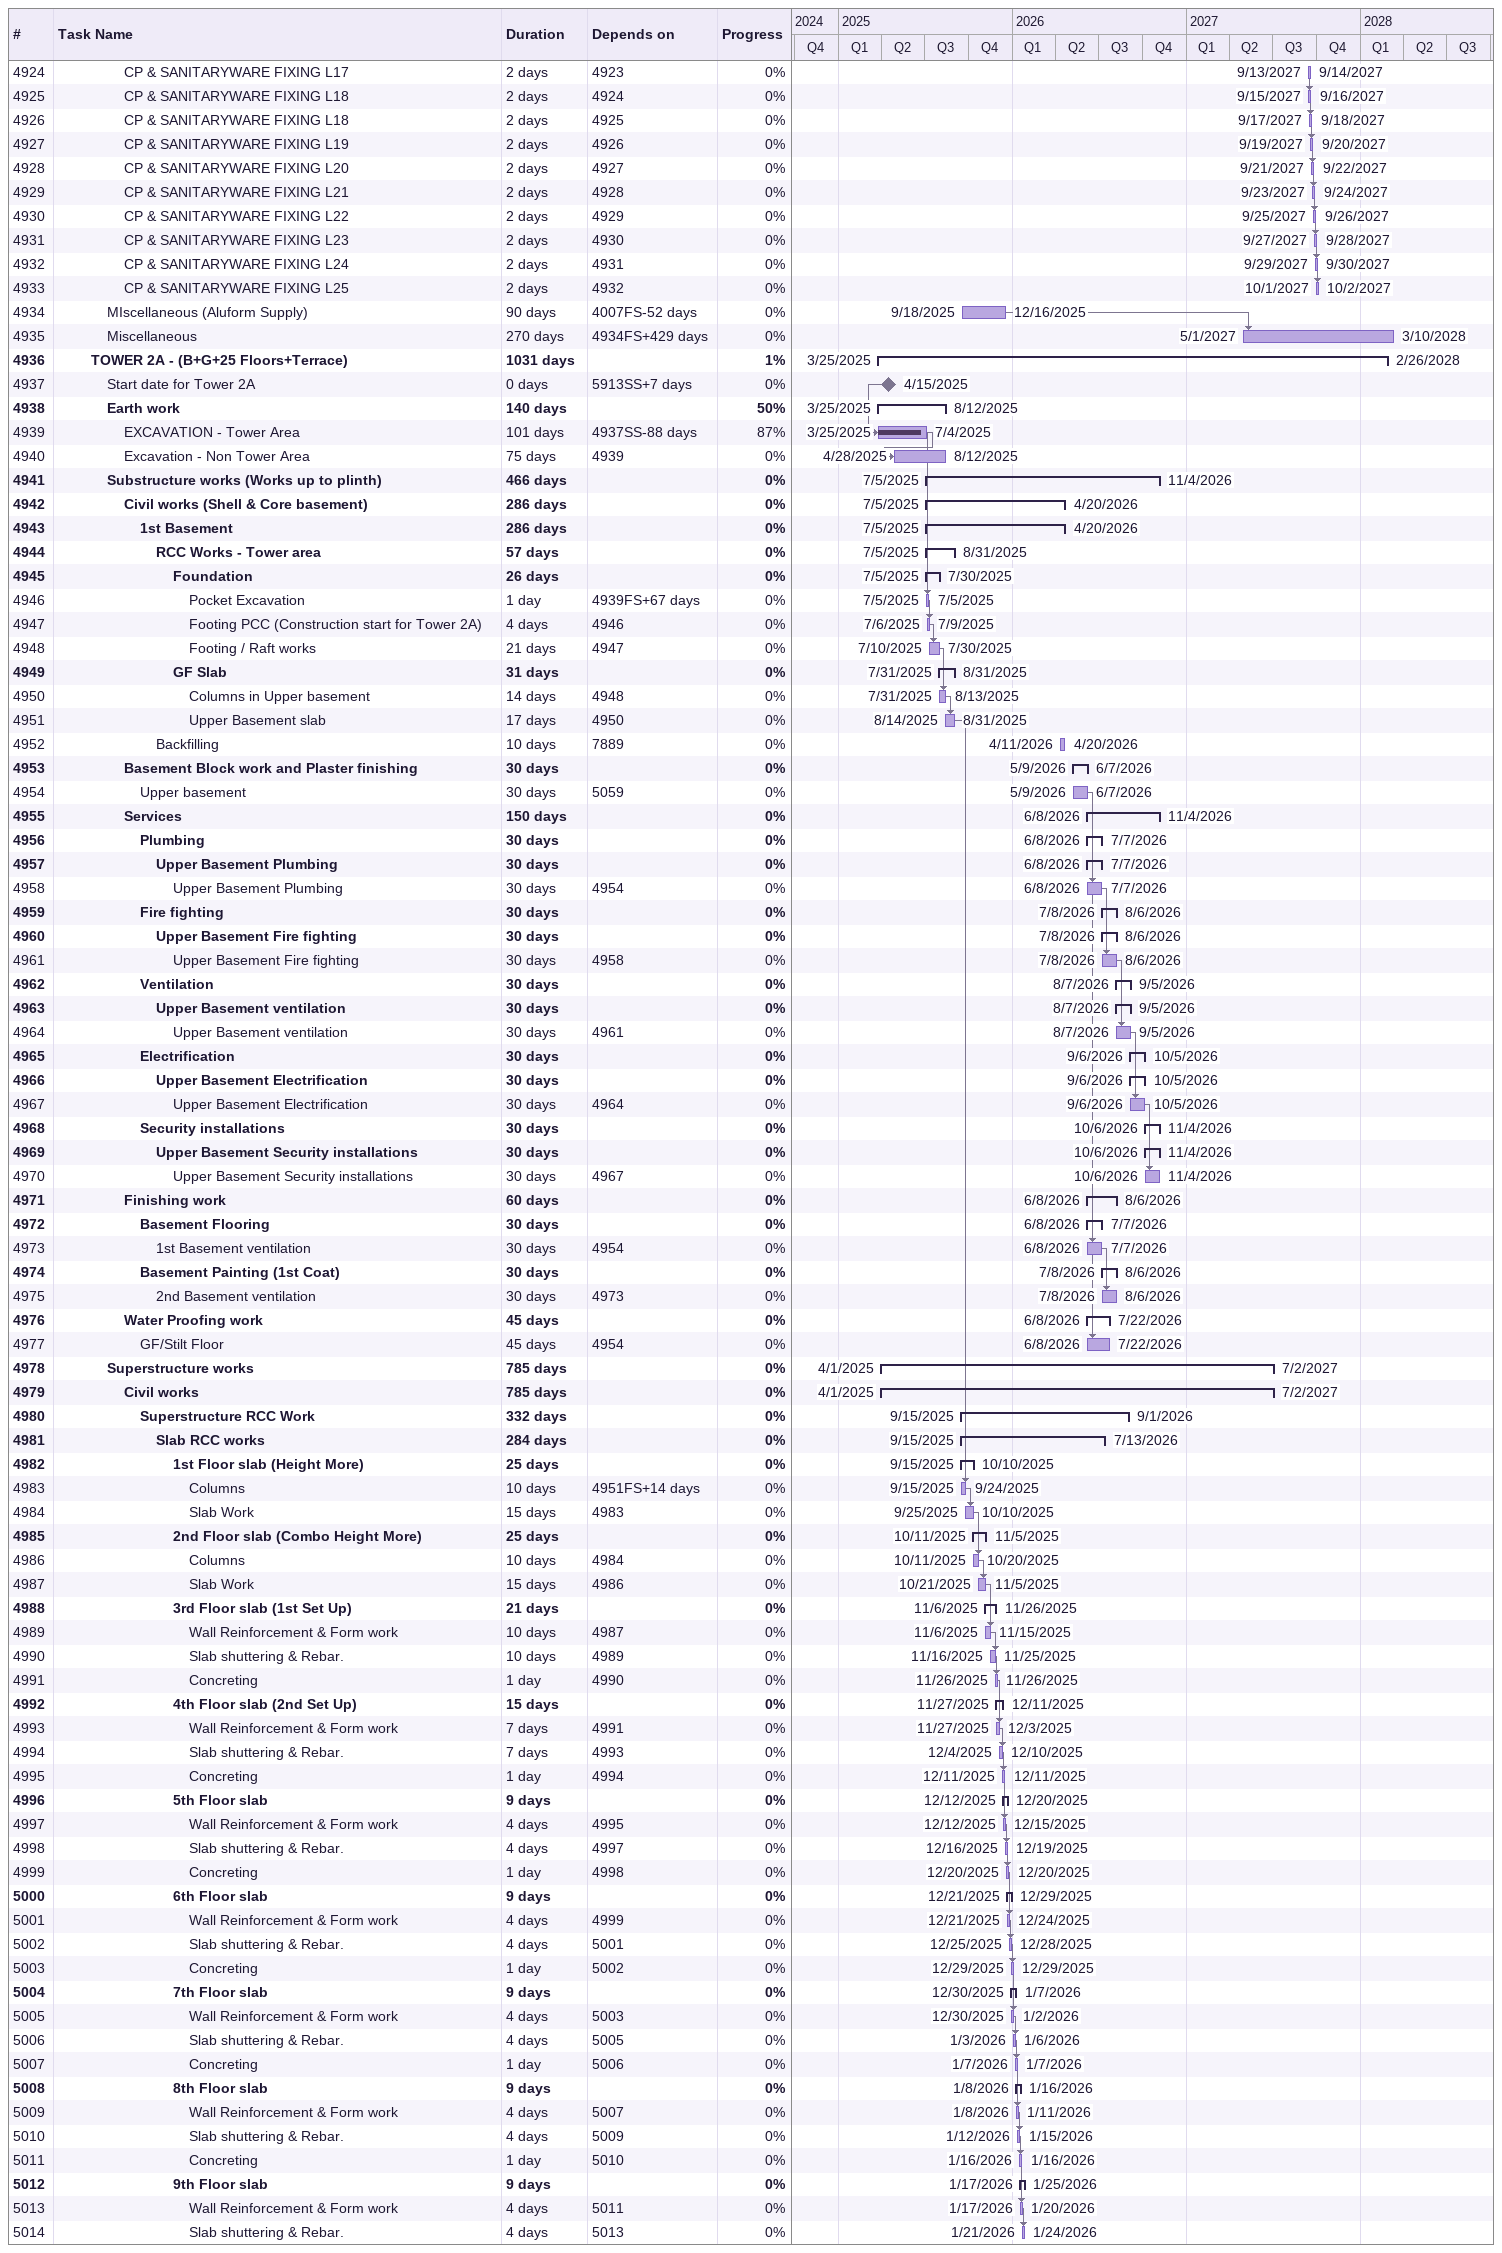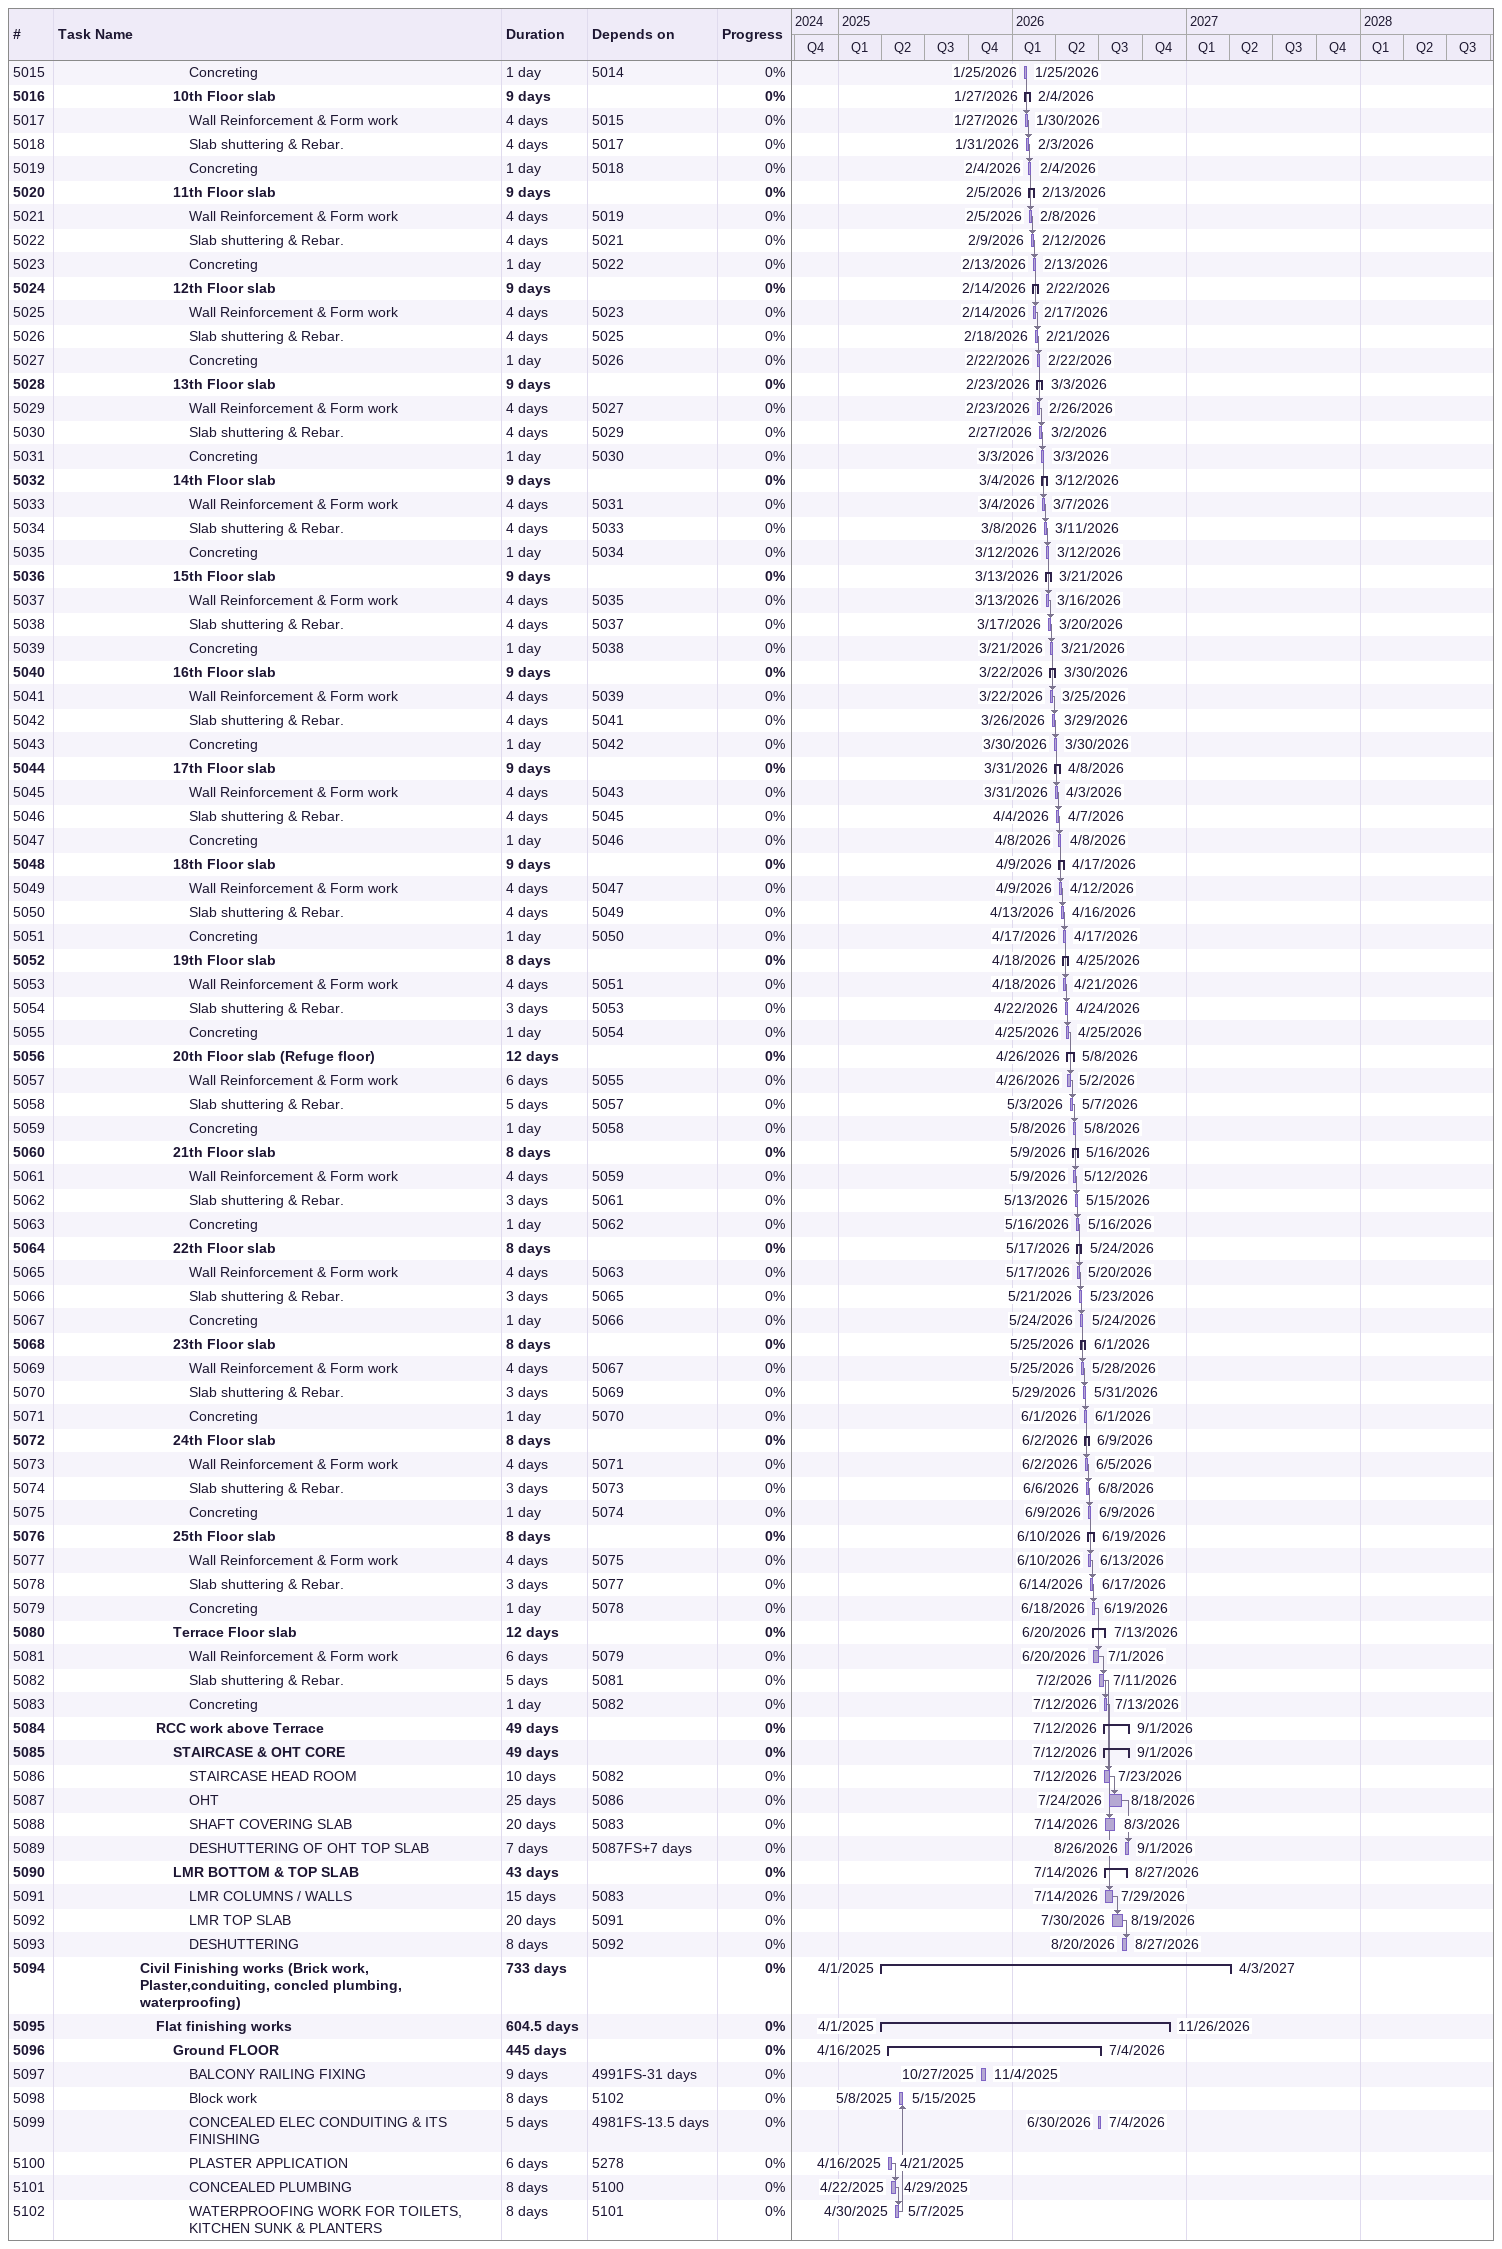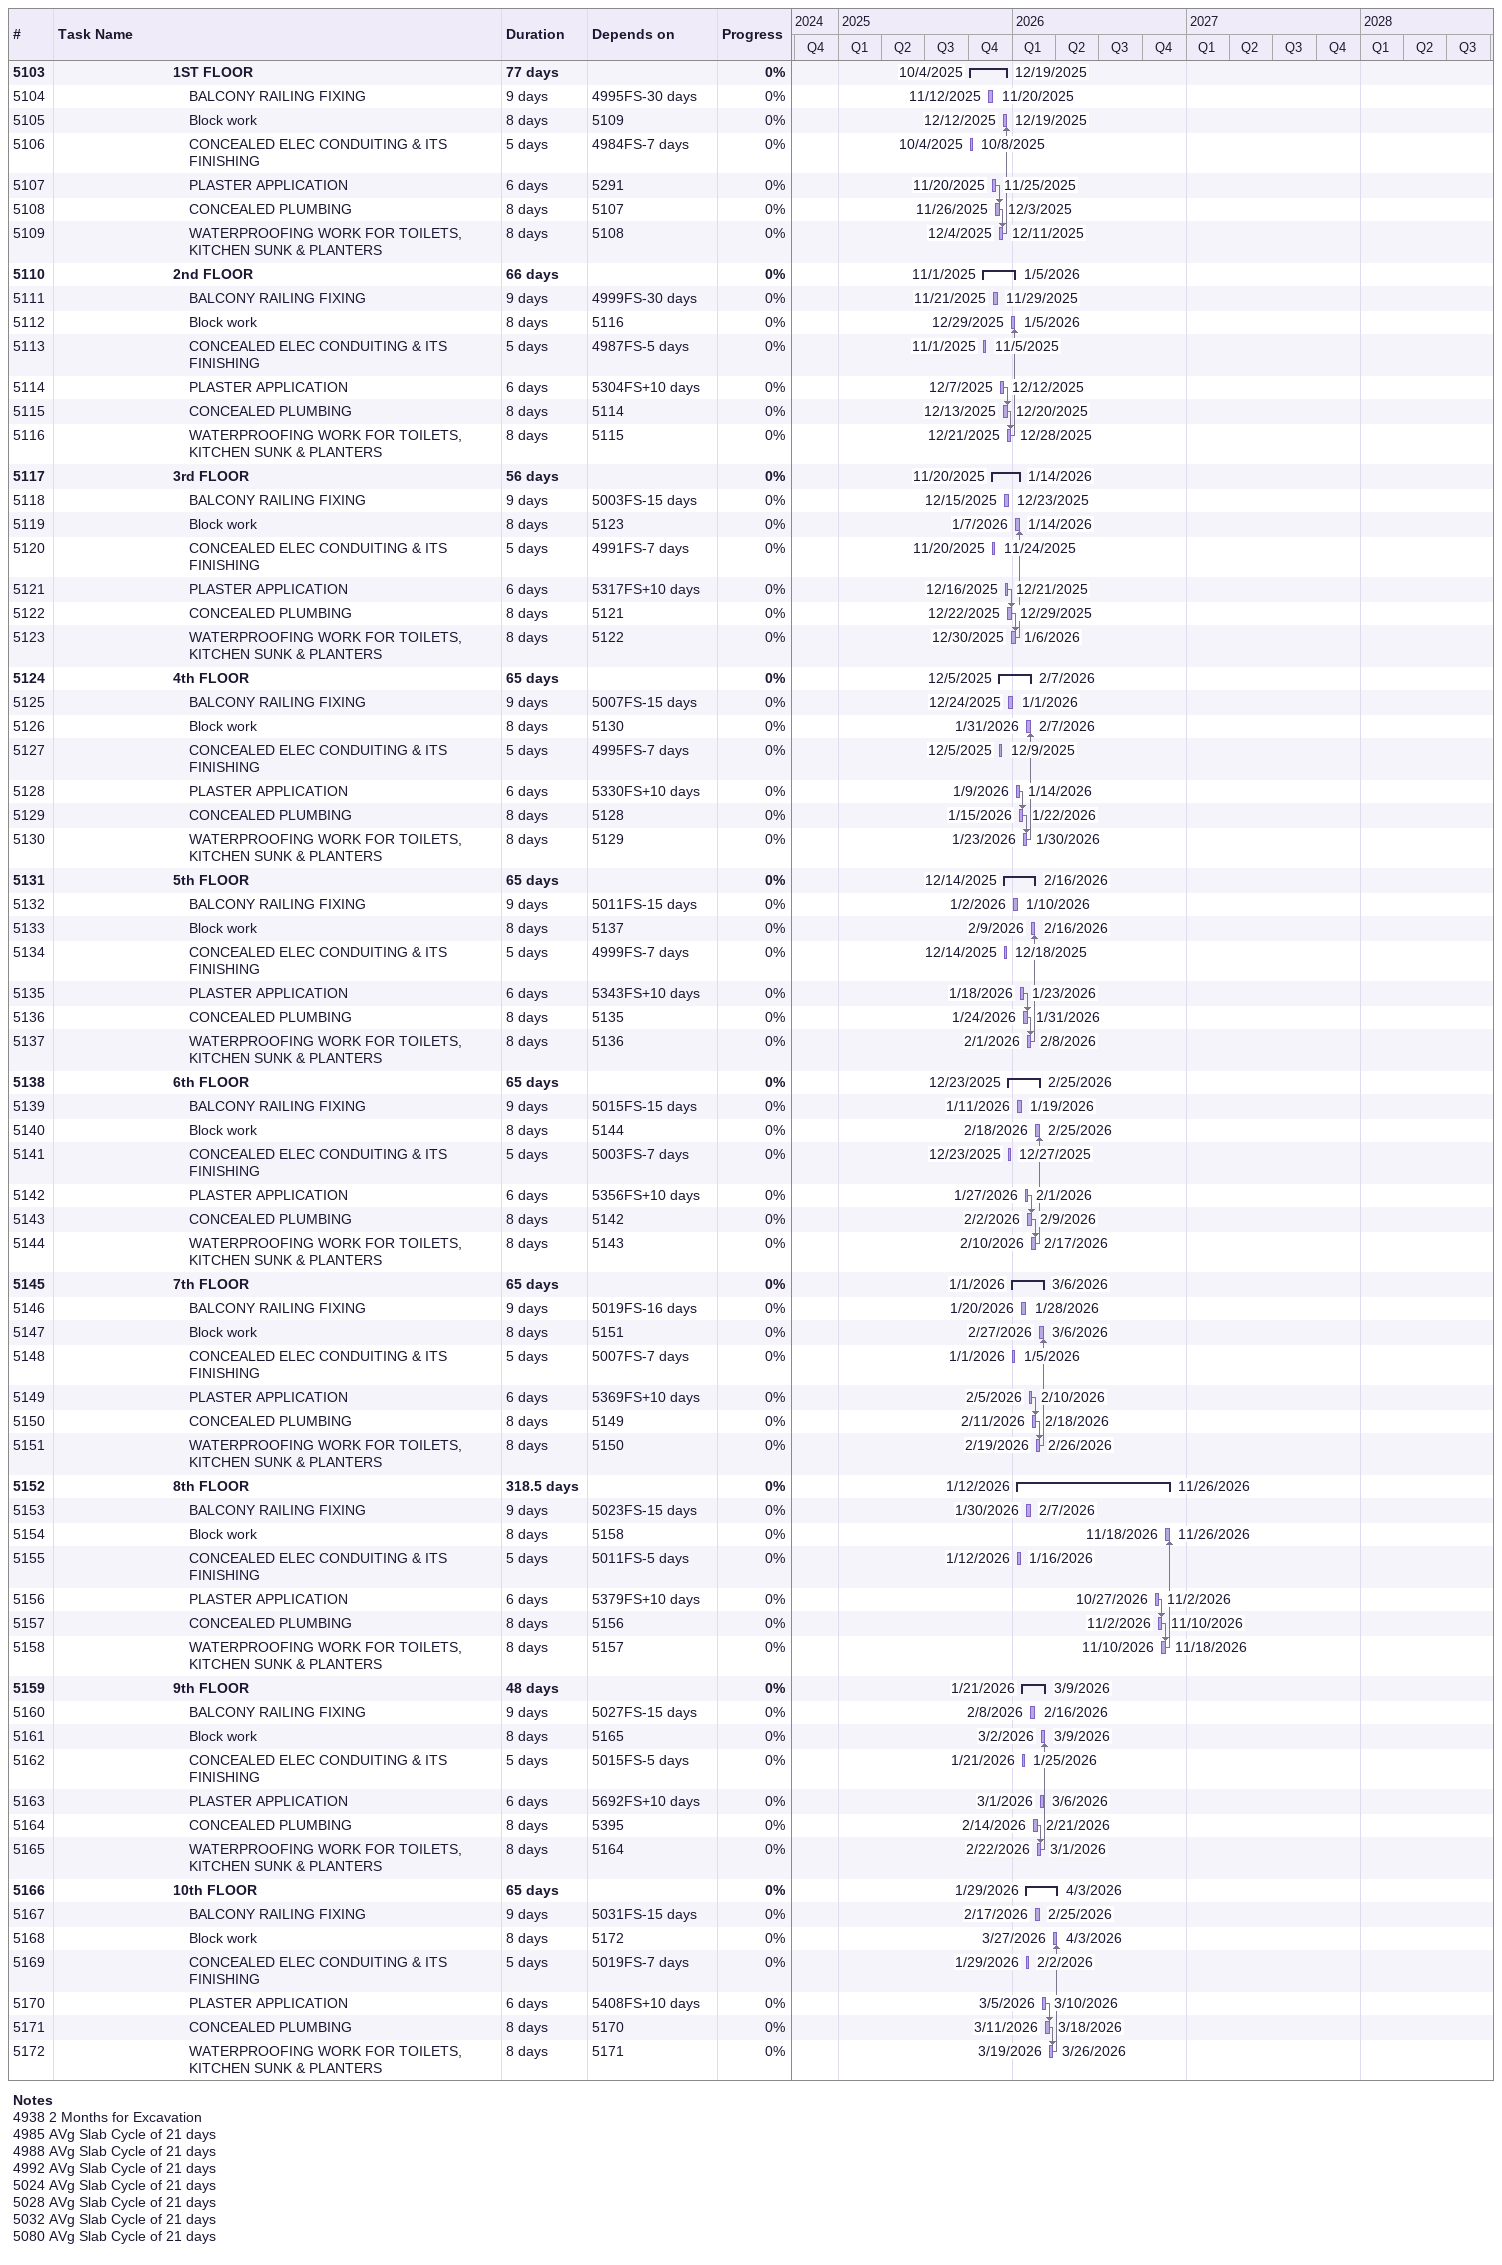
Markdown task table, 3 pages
| ID | Level | Task | Duration | Start | Finish | Predecessors | % complete |
|---|---|---|---|---|---|---|---|
| 4924 | 5 | CP & SANITARYWARE FIXING L17 | 2d | 2027-09-13 | 2027-09-14 | 4923 | 0 |
| 4925 | 5 | CP & SANITARYWARE FIXING L18 | 2d | 2027-09-15 | 2027-09-16 | 4924 | 0 |
| 4926 | 5 | CP & SANITARYWARE FIXING L18 | 2d | 2027-09-17 | 2027-09-18 | 4925 | 0 |
| 4927 | 5 | CP & SANITARYWARE FIXING L19 | 2d | 2027-09-19 | 2027-09-20 | 4926 | 0 |
| 4928 | 5 | CP & SANITARYWARE FIXING L20 | 2d | 2027-09-21 | 2027-09-22 | 4927 | 0 |
| 4929 | 5 | CP & SANITARYWARE FIXING L21 | 2d | 2027-09-23 | 2027-09-24 | 4928 | 0 |
| 4930 | 5 | CP & SANITARYWARE FIXING L22 | 2d | 2027-09-25 | 2027-09-26 | 4929 | 0 |
| 4931 | 5 | CP & SANITARYWARE FIXING L23 | 2d | 2027-09-27 | 2027-09-28 | 4930 | 0 |
| 4932 | 5 | CP & SANITARYWARE FIXING L24 | 2d | 2027-09-29 | 2027-09-30 | 4931 | 0 |
| 4933 | 5 | CP & SANITARYWARE FIXING L25 | 2d | 2027-10-01 | 2027-10-02 | 4932 | 0 |
| 4934 | 4 | MIscellaneous (Aluform Supply) | 90d | 2025-09-18 | 2025-12-16 | 4007FS-52d | 0 |
| 4935 | 4 | Miscellaneous | 270d | 2027-05-01 | 2028-03-10 | 4934FS+429d | 0 |
| 4936 | 3 | **TOWER 2A - (B+G+25 Floors+Terrace)** | 1031d | 2025-03-25 | 2028-02-26 |  | 1 |
| 4937 | 4 | Start date for Tower 2A | 0d | 2025-04-15 | 2025-04-15 | 5913SS+7d | 0 |
| 4938 | 4 | **Earth work** | 140d | 2025-03-25 | 2025-08-12 |  | 50 |
| 4939 | 5 | EXCAVATION - Tower Area | 101d | 2025-03-25 | 2025-07-04 | 4937SS-88d | 87 |
| 4940 | 5 | Excavation - Non Tower Area | 75d | 2025-04-28 | 2025-08-12 | 4939 | 0 |
| 4941 | 4 | **Substructure works (Works up to plinth)** | 466d | 2025-07-05 | 2026-11-04 |  | 0 |
| 4942 | 5 | **Civil works (Shell & Core basement)** | 286d | 2025-07-05 | 2026-04-20 |  | 0 |
| 4943 | 6 | **1st Basement** | 286d | 2025-07-05 | 2026-04-20 |  | 0 |
| 4944 | 7 | **RCC Works - Tower area** | 57d | 2025-07-05 | 2025-08-31 |  | 0 |
| 4945 | 8 | **Foundation** | 26d | 2025-07-05 | 2025-07-30 |  | 0 |
| 4946 | 9 | Pocket Excavation | 1d | 2025-07-05 | 2025-07-05 | 4939FS+67d | 0 |
| 4947 | 9 | Footing PCC (Construction start for Tower 2A) | 4d | 2025-07-06 | 2025-07-09 | 4946 | 0 |
| 4948 | 9 | Footing / Raft works | 21d | 2025-07-10 | 2025-07-30 | 4947 | 0 |
| 4949 | 8 | **GF Slab** | 31d | 2025-07-31 | 2025-08-31 |  | 0 |
| 4950 | 9 | Columns in Upper basement | 14d | 2025-07-31 | 2025-08-13 | 4948 | 0 |
| 4951 | 9 | Upper Basement slab | 17d | 2025-08-14 | 2025-08-31 | 4950 | 0 |
| 4952 | 7 | Backfilling | 10d | 2026-04-11 | 2026-04-20 | 7889 | 0 |
| 4953 | 5 | **Basement Block work and Plaster finishing** | 30d | 2026-05-09 | 2026-06-07 |  | 0 |
| 4954 | 6 | Upper basement | 30d | 2026-05-09 | 2026-06-07 | 5059 | 0 |
| 4955 | 5 | **Services** | 150d | 2026-06-08 | 2026-11-04 |  | 0 |
| 4956 | 6 | **Plumbing** | 30d | 2026-06-08 | 2026-07-07 |  | 0 |
| 4957 | 7 | **Upper Basement Plumbing** | 30d | 2026-06-08 | 2026-07-07 |  | 0 |
| 4958 | 8 | Upper Basement Plumbing | 30d | 2026-06-08 | 2026-07-07 | 4954 | 0 |
| 4959 | 6 | **Fire fighting** | 30d | 2026-07-08 | 2026-08-06 |  | 0 |
| 4960 | 7 | **Upper Basement Fire fighting** | 30d | 2026-07-08 | 2026-08-06 |  | 0 |
| 4961 | 8 | Upper Basement Fire fighting | 30d | 2026-07-08 | 2026-08-06 | 4958 | 0 |
| 4962 | 6 | **Ventilation** | 30d | 2026-08-07 | 2026-09-05 |  | 0 |
| 4963 | 7 | **Upper Basement ventilation** | 30d | 2026-08-07 | 2026-09-05 |  | 0 |
| 4964 | 8 | Upper Basement ventilation | 30d | 2026-08-07 | 2026-09-05 | 4961 | 0 |
| 4965 | 6 | **Electrification** | 30d | 2026-09-06 | 2026-10-05 |  | 0 |
| 4966 | 7 | **Upper Basement Electrification** | 30d | 2026-09-06 | 2026-10-05 |  | 0 |
| 4967 | 8 | Upper Basement Electrification | 30d | 2026-09-06 | 2026-10-05 | 4964 | 0 |
| 4968 | 6 | **Security installations** | 30d | 2026-10-06 | 2026-11-04 |  | 0 |
| 4969 | 7 | **Upper Basement Security installations** | 30d | 2026-10-06 | 2026-11-04 |  | 0 |
| 4970 | 8 | Upper Basement Security installations | 30d | 2026-10-06 | 2026-11-04 | 4967 | 0 |
| 4971 | 5 | **Finishing work** | 60d | 2026-06-08 | 2026-08-06 |  | 0 |
| 4972 | 6 | **Basement Flooring** | 30d | 2026-06-08 | 2026-07-07 |  | 0 |
| 4973 | 7 | 1st Basement ventilation | 30d | 2026-06-08 | 2026-07-07 | 4954 | 0 |
| 4974 | 6 | **Basement Painting (1st Coat)** | 30d | 2026-07-08 | 2026-08-06 |  | 0 |
| 4975 | 7 | 2nd Basement ventilation | 30d | 2026-07-08 | 2026-08-06 | 4973 | 0 |
| 4976 | 5 | **Water Proofing work** | 45d | 2026-06-08 | 2026-07-22 |  | 0 |
| 4977 | 6 | GF/Stilt Floor | 45d | 2026-06-08 | 2026-07-22 | 4954 | 0 |
| 4978 | 4 | **Superstructure works** | 785d | 2025-04-01 | 2027-07-02 |  | 0 |
| 4979 | 5 | **Civil works** | 785d | 2025-04-01 | 2027-07-02 |  | 0 |
| 4980 | 6 | **Superstructure RCC Work** | 332d | 2025-09-15 | 2026-09-01 |  | 0 |
| 4981 | 7 | **Slab RCC works** | 284d | 2025-09-15 | 2026-07-13 |  | 0 |
| 4982 | 8 | **1st Floor slab (Height More)** | 25d | 2025-09-15 | 2025-10-10 |  | 0 |
| 4983 | 9 | Columns | 10d | 2025-09-15 | 2025-09-24 | 4951FS+14d | 0 |
| 4984 | 9 | Slab Work | 15d | 2025-09-25 | 2025-10-10 | 4983 | 0 |
| 4985 | 8 | **2nd Floor slab (Combo Height More)** | 25d | 2025-10-11 | 2025-11-05 |  | 0 |
| 4986 | 9 | Columns | 10d | 2025-10-11 | 2025-10-20 | 4984 | 0 |
| 4987 | 9 | Slab Work | 15d | 2025-10-21 | 2025-11-05 | 4986 | 0 |
| 4988 | 8 | **3rd Floor slab (1st Set Up)** | 21d | 2025-11-06 | 2025-11-26 |  | 0 |
| 4989 | 9 | Wall Reinforcement & Form work | 10d | 2025-11-06 | 2025-11-15 | 4987 | 0 |
| 4990 | 9 | Slab shuttering & Rebar. | 10d | 2025-11-16 | 2025-11-25 | 4989 | 0 |
| 4991 | 9 | Concreting | 1d | 2025-11-26 | 2025-11-26 | 4990 | 0 |
| 4992 | 8 | **4th Floor slab (2nd Set Up)** | 15d | 2025-11-27 | 2025-12-11 |  | 0 |
| 4993 | 9 | Wall Reinforcement & Form work | 7d | 2025-11-27 | 2025-12-03 | 4991 | 0 |
| 4994 | 9 | Slab shuttering & Rebar. | 7d | 2025-12-04 | 2025-12-10 | 4993 | 0 |
| 4995 | 9 | Concreting | 1d | 2025-12-11 | 2025-12-11 | 4994 | 0 |
| 4996 | 8 | **5th Floor slab** | 9d | 2025-12-12 | 2025-12-20 |  | 0 |
| 4997 | 9 | Wall Reinforcement & Form work | 4d | 2025-12-12 | 2025-12-15 | 4995 | 0 |
| 4998 | 9 | Slab shuttering & Rebar. | 4d | 2025-12-16 | 2025-12-19 | 4997 | 0 |
| 4999 | 9 | Concreting | 1d | 2025-12-20 | 2025-12-20 | 4998 | 0 |
| 5000 | 8 | **6th Floor slab** | 9d | 2025-12-21 | 2025-12-29 |  | 0 |
| 5001 | 9 | Wall Reinforcement & Form work | 4d | 2025-12-21 | 2025-12-24 | 4999 | 0 |
| 5002 | 9 | Slab shuttering & Rebar. | 4d | 2025-12-25 | 2025-12-28 | 5001 | 0 |
| 5003 | 9 | Concreting | 1d | 2025-12-29 | 2025-12-29 | 5002 | 0 |
| 5004 | 8 | **7th Floor slab** | 9d | 2025-12-30 | 2026-01-07 |  | 0 |
| 5005 | 9 | Wall Reinforcement & Form work | 4d | 2025-12-30 | 2026-01-02 | 5003 | 0 |
| 5006 | 9 | Slab shuttering & Rebar. | 4d | 2026-01-03 | 2026-01-06 | 5005 | 0 |
| 5007 | 9 | Concreting | 1d | 2026-01-07 | 2026-01-07 | 5006 | 0 |
| 5008 | 8 | **8th Floor slab** | 9d | 2026-01-08 | 2026-01-16 |  | 0 |
| 5009 | 9 | Wall Reinforcement & Form work | 4d | 2026-01-08 | 2026-01-11 | 5007 | 0 |
| 5010 | 9 | Slab shuttering & Rebar. | 4d | 2026-01-12 | 2026-01-15 | 5009 | 0 |
| 5011 | 9 | Concreting | 1d | 2026-01-16 | 2026-01-16 | 5010 | 0 |
| 5012 | 8 | **9th Floor slab** | 9d | 2026-01-17 | 2026-01-25 |  | 0 |
| 5013 | 9 | Wall Reinforcement & Form work | 4d | 2026-01-17 | 2026-01-20 | 5011 | 0 |
| 5014 | 9 | Slab shuttering & Rebar. | 4d | 2026-01-21 | 2026-01-24 | 5013 | 0 |
| 5015 | 9 | Concreting | 1d | 2026-01-25 | 2026-01-25 | 5014 | 0 |
| 5016 | 8 | **10th Floor slab** | 9d | 2026-01-27 | 2026-02-04 |  | 0 |
| 5017 | 9 | Wall Reinforcement & Form work | 4d | 2026-01-27 | 2026-01-30 | 5015 | 0 |
| 5018 | 9 | Slab shuttering & Rebar. | 4d | 2026-01-31 | 2026-02-03 | 5017 | 0 |
| 5019 | 9 | Concreting | 1d | 2026-02-04 | 2026-02-04 | 5018 | 0 |
| 5020 | 8 | **11th Floor slab** | 9d | 2026-02-05 | 2026-02-13 |  | 0 |
| 5021 | 9 | Wall Reinforcement & Form work | 4d | 2026-02-05 | 2026-02-08 | 5019 | 0 |
| 5022 | 9 | Slab shuttering & Rebar. | 4d | 2026-02-09 | 2026-02-12 | 5021 | 0 |
| 5023 | 9 | Concreting | 1d | 2026-02-13 | 2026-02-13 | 5022 | 0 |
| 5024 | 8 | **12th Floor slab** | 9d | 2026-02-14 | 2026-02-22 |  | 0 |
| 5025 | 9 | Wall Reinforcement & Form work | 4d | 2026-02-14 | 2026-02-17 | 5023 | 0 |
| 5026 | 9 | Slab shuttering & Rebar. | 4d | 2026-02-18 | 2026-02-21 | 5025 | 0 |
| 5027 | 9 | Concreting | 1d | 2026-02-22 | 2026-02-22 | 5026 | 0 |
| 5028 | 8 | **13th Floor slab** | 9d | 2026-02-23 | 2026-03-03 |  | 0 |
| 5029 | 9 | Wall Reinforcement & Form work | 4d | 2026-02-23 | 2026-02-26 | 5027 | 0 |
| 5030 | 9 | Slab shuttering & Rebar. | 4d | 2026-02-27 | 2026-03-02 | 5029 | 0 |
| 5031 | 9 | Concreting | 1d | 2026-03-03 | 2026-03-03 | 5030 | 0 |
| 5032 | 8 | **14th Floor slab** | 9d | 2026-03-04 | 2026-03-12 |  | 0 |
| 5033 | 9 | Wall Reinforcement & Form work | 4d | 2026-03-04 | 2026-03-07 | 5031 | 0 |
| 5034 | 9 | Slab shuttering & Rebar. | 4d | 2026-03-08 | 2026-03-11 | 5033 | 0 |
| 5035 | 9 | Concreting | 1d | 2026-03-12 | 2026-03-12 | 5034 | 0 |
| 5036 | 8 | **15th Floor slab** | 9d | 2026-03-13 | 2026-03-21 |  | 0 |
| 5037 | 9 | Wall Reinforcement & Form work | 4d | 2026-03-13 | 2026-03-16 | 5035 | 0 |
| 5038 | 9 | Slab shuttering & Rebar. | 4d | 2026-03-17 | 2026-03-20 | 5037 | 0 |
| 5039 | 9 | Concreting | 1d | 2026-03-21 | 2026-03-21 | 5038 | 0 |
| 5040 | 8 | **16th Floor slab** | 9d | 2026-03-22 | 2026-03-30 |  | 0 |
| 5041 | 9 | Wall Reinforcement & Form work | 4d | 2026-03-22 | 2026-03-25 | 5039 | 0 |
| 5042 | 9 | Slab shuttering & Rebar. | 4d | 2026-03-26 | 2026-03-29 | 5041 | 0 |
| 5043 | 9 | Concreting | 1d | 2026-03-30 | 2026-03-30 | 5042 | 0 |
| 5044 | 8 | **17th Floor slab** | 9d | 2026-03-31 | 2026-04-08 |  | 0 |
| 5045 | 9 | Wall Reinforcement & Form work | 4d | 2026-03-31 | 2026-04-03 | 5043 | 0 |
| 5046 | 9 | Slab shuttering & Rebar. | 4d | 2026-04-04 | 2026-04-07 | 5045 | 0 |
| 5047 | 9 | Concreting | 1d | 2026-04-08 | 2026-04-08 | 5046 | 0 |
| 5048 | 8 | **18th Floor slab** | 9d | 2026-04-09 | 2026-04-17 |  | 0 |
| 5049 | 9 | Wall Reinforcement & Form work | 4d | 2026-04-09 | 2026-04-12 | 5047 | 0 |
| 5050 | 9 | Slab shuttering & Rebar. | 4d | 2026-04-13 | 2026-04-16 | 5049 | 0 |
| 5051 | 9 | Concreting | 1d | 2026-04-17 | 2026-04-17 | 5050 | 0 |
| 5052 | 8 | **19th Floor slab** | 8d | 2026-04-18 | 2026-04-25 |  | 0 |
| 5053 | 9 | Wall Reinforcement & Form work | 4d | 2026-04-18 | 2026-04-21 | 5051 | 0 |
| 5054 | 9 | Slab shuttering & Rebar. | 3d | 2026-04-22 | 2026-04-24 | 5053 | 0 |
| 5055 | 9 | Concreting | 1d | 2026-04-25 | 2026-04-25 | 5054 | 0 |
| 5056 | 8 | **20th Floor slab (Refuge floor)** | 12d | 2026-04-26 | 2026-05-08 |  | 0 |
| 5057 | 9 | Wall Reinforcement & Form work | 6d | 2026-04-26 | 2026-05-02 | 5055 | 0 |
| 5058 | 9 | Slab shuttering & Rebar. | 5d | 2026-05-03 | 2026-05-07 | 5057 | 0 |
| 5059 | 9 | Concreting | 1d | 2026-05-08 | 2026-05-08 | 5058 | 0 |
| 5060 | 8 | **21th Floor slab** | 8d | 2026-05-09 | 2026-05-16 |  | 0 |
| 5061 | 9 | Wall Reinforcement & Form work | 4d | 2026-05-09 | 2026-05-12 | 5059 | 0 |
| 5062 | 9 | Slab shuttering & Rebar. | 3d | 2026-05-13 | 2026-05-15 | 5061 | 0 |
| 5063 | 9 | Concreting | 1d | 2026-05-16 | 2026-05-16 | 5062 | 0 |
| 5064 | 8 | **22th Floor slab** | 8d | 2026-05-17 | 2026-05-24 |  | 0 |
| 5065 | 9 | Wall Reinforcement & Form work | 4d | 2026-05-17 | 2026-05-20 | 5063 | 0 |
| 5066 | 9 | Slab shuttering & Rebar. | 3d | 2026-05-21 | 2026-05-23 | 5065 | 0 |
| 5067 | 9 | Concreting | 1d | 2026-05-24 | 2026-05-24 | 5066 | 0 |
| 5068 | 8 | **23th Floor slab** | 8d | 2026-05-25 | 2026-06-01 |  | 0 |
| 5069 | 9 | Wall Reinforcement & Form work | 4d | 2026-05-25 | 2026-05-28 | 5067 | 0 |
| 5070 | 9 | Slab shuttering & Rebar. | 3d | 2026-05-29 | 2026-05-31 | 5069 | 0 |
| 5071 | 9 | Concreting | 1d | 2026-06-01 | 2026-06-01 | 5070 | 0 |
| 5072 | 8 | **24th Floor slab** | 8d | 2026-06-02 | 2026-06-09 |  | 0 |
| 5073 | 9 | Wall Reinforcement & Form work | 4d | 2026-06-02 | 2026-06-05 | 5071 | 0 |
| 5074 | 9 | Slab shuttering & Rebar. | 3d | 2026-06-06 | 2026-06-08 | 5073 | 0 |
| 5075 | 9 | Concreting | 1d | 2026-06-09 | 2026-06-09 | 5074 | 0 |
| 5076 | 8 | **25th Floor slab** | 8d | 2026-06-10 | 2026-06-19 |  | 0 |
| 5077 | 9 | Wall Reinforcement & Form work | 4d | 2026-06-10 | 2026-06-13 | 5075 | 0 |
| 5078 | 9 | Slab shuttering & Rebar. | 3d | 2026-06-14 | 2026-06-17 | 5077 | 0 |
| 5079 | 9 | Concreting | 1d | 2026-06-18 | 2026-06-19 | 5078 | 0 |
| 5080 | 8 | **Terrace Floor slab** | 12d | 2026-06-20 | 2026-07-13 |  | 0 |
| 5081 | 9 | Wall Reinforcement & Form work | 6d | 2026-06-20 | 2026-07-01 | 5079 | 0 |
| 5082 | 9 | Slab shuttering & Rebar. | 5d | 2026-07-02 | 2026-07-11 | 5081 | 0 |
| 5083 | 9 | Concreting | 1d | 2026-07-12 | 2026-07-13 | 5082 | 0 |
| 5084 | 7 | **RCC work above Terrace** | 49d | 2026-07-12 | 2026-09-01 |  | 0 |
| 5085 | 8 | **STAIRCASE & OHT CORE** | 49d | 2026-07-12 | 2026-09-01 |  | 0 |
| 5086 | 9 | STAIRCASE HEAD ROOM | 10d | 2026-07-12 | 2026-07-23 | 5082 | 0 |
| 5087 | 9 | OHT | 25d | 2026-07-24 | 2026-08-18 | 5086 | 0 |
| 5088 | 9 | SHAFT COVERING SLAB | 20d | 2026-07-14 | 2026-08-03 | 5083 | 0 |
| 5089 | 9 | DESHUTTERING OF OHT TOP SLAB | 7d | 2026-08-26 | 2026-09-01 | 5087FS+7d | 0 |
| 5090 | 8 | **LMR BOTTOM & TOP SLAB** | 43d | 2026-07-14 | 2026-08-27 |  | 0 |
| 5091 | 9 | LMR COLUMNS / WALLS | 15d | 2026-07-14 | 2026-07-29 | 5083 | 0 |
| 5092 | 9 | LMR TOP SLAB | 20d | 2026-07-30 | 2026-08-19 | 5091 | 0 |
| 5093 | 9 | DESHUTTERING | 8d | 2026-08-20 | 2026-08-27 | 5092 | 0 |
| 5094 | 6 | **Civil Finishing works (Brick work, Plaster,conduiting, concled plumbing, waterproofing)** | 733d | 2025-04-01 | 2027-04-03 |  | 0 |
| 5095 | 7 | **Flat finishing works** | 604.5d | 2025-04-01 | 2026-11-26 |  | 0 |
| 5096 | 8 | **Ground FLOOR** | 445d | 2025-04-16 | 2026-07-04 |  | 0 |
| 5097 | 9 | BALCONY RAILING FIXING | 9d | 2025-10-27 | 2025-11-04 | 4991FS-31d | 0 |
| 5098 | 9 | Block work | 8d | 2025-05-08 | 2025-05-15 | 5102 | 0 |
| 5099 | 9 | CONCEALED ELEC CONDUITING & ITS FINISHING | 5d | 2026-06-30 | 2026-07-04 | 4981FS-13.5d | 0 |
| 5100 | 9 | PLASTER APPLICATION | 6d | 2025-04-16 | 2025-04-21 | 5278 | 0 |
| 5101 | 9 | CONCEALED PLUMBING | 8d | 2025-04-22 | 2025-04-29 | 5100 | 0 |
| 5102 | 9 | WATERPROOFING WORK FOR TOILETS, KITCHEN SUNK & PLANTERS | 8d | 2025-04-30 | 2025-05-07 | 5101 | 0 |
| 5103 | 8 | **1ST FLOOR** | 77d | 2025-10-04 | 2025-12-19 |  | 0 |
| 5104 | 9 | BALCONY RAILING FIXING | 9d | 2025-11-12 | 2025-11-20 | 4995FS-30d | 0 |
| 5105 | 9 | Block work | 8d | 2025-12-12 | 2025-12-19 | 5109 | 0 |
| 5106 | 9 | CONCEALED ELEC CONDUITING & ITS FINISHING | 5d | 2025-10-04 | 2025-10-08 | 4984FS-7d | 0 |
| 5107 | 9 | PLASTER APPLICATION | 6d | 2025-11-20 | 2025-11-25 | 5291 | 0 |
| 5108 | 9 | CONCEALED PLUMBING | 8d | 2025-11-26 | 2025-12-03 | 5107 | 0 |
| 5109 | 9 | WATERPROOFING WORK FOR TOILETS, KITCHEN SUNK & PLANTERS | 8d | 2025-12-04 | 2025-12-11 | 5108 | 0 |
| 5110 | 8 | **2nd FLOOR** | 66d | 2025-11-01 | 2026-01-05 |  | 0 |
| 5111 | 9 | BALCONY RAILING FIXING | 9d | 2025-11-21 | 2025-11-29 | 4999FS-30d | 0 |
| 5112 | 9 | Block work | 8d | 2025-12-29 | 2026-01-05 | 5116 | 0 |
| 5113 | 9 | CONCEALED ELEC CONDUITING & ITS FINISHING | 5d | 2025-11-01 | 2025-11-05 | 4987FS-5d | 0 |
| 5114 | 9 | PLASTER APPLICATION | 6d | 2025-12-07 | 2025-12-12 | 5304FS+10d | 0 |
| 5115 | 9 | CONCEALED PLUMBING | 8d | 2025-12-13 | 2025-12-20 | 5114 | 0 |
| 5116 | 9 | WATERPROOFING WORK FOR TOILETS, KITCHEN SUNK & PLANTERS | 8d | 2025-12-21 | 2025-12-28 | 5115 | 0 |
| 5117 | 8 | **3rd FLOOR** | 56d | 2025-11-20 | 2026-01-14 |  | 0 |
| 5118 | 9 | BALCONY RAILING FIXING | 9d | 2025-12-15 | 2025-12-23 | 5003FS-15d | 0 |
| 5119 | 9 | Block work | 8d | 2026-01-07 | 2026-01-14 | 5123 | 0 |
| 5120 | 9 | CONCEALED ELEC CONDUITING & ITS FINISHING | 5d | 2025-11-20 | 2025-11-24 | 4991FS-7d | 0 |
| 5121 | 9 | PLASTER APPLICATION | 6d | 2025-12-16 | 2025-12-21 | 5317FS+10d | 0 |
| 5122 | 9 | CONCEALED PLUMBING | 8d | 2025-12-22 | 2025-12-29 | 5121 | 0 |
| 5123 | 9 | WATERPROOFING WORK FOR TOILETS, KITCHEN SUNK & PLANTERS | 8d | 2025-12-30 | 2026-01-06 | 5122 | 0 |
| 5124 | 8 | **4th FLOOR** | 65d | 2025-12-05 | 2026-02-07 |  | 0 |
| 5125 | 9 | BALCONY RAILING FIXING | 9d | 2025-12-24 | 2026-01-01 | 5007FS-15d | 0 |
| 5126 | 9 | Block work | 8d | 2026-01-31 | 2026-02-07 | 5130 | 0 |
| 5127 | 9 | CONCEALED ELEC CONDUITING & ITS FINISHING | 5d | 2025-12-05 | 2025-12-09 | 4995FS-7d | 0 |
| 5128 | 9 | PLASTER APPLICATION | 6d | 2026-01-09 | 2026-01-14 | 5330FS+10d | 0 |
| 5129 | 9 | CONCEALED PLUMBING | 8d | 2026-01-15 | 2026-01-22 | 5128 | 0 |
| 5130 | 9 | WATERPROOFING WORK FOR TOILETS, KITCHEN SUNK & PLANTERS | 8d | 2026-01-23 | 2026-01-30 | 5129 | 0 |
| 5131 | 8 | **5th FLOOR** | 65d | 2025-12-14 | 2026-02-16 |  | 0 |
| 5132 | 9 | BALCONY RAILING FIXING | 9d | 2026-01-02 | 2026-01-10 | 5011FS-15d | 0 |
| 5133 | 9 | Block work | 8d | 2026-02-09 | 2026-02-16 | 5137 | 0 |
| 5134 | 9 | CONCEALED ELEC CONDUITING & ITS FINISHING | 5d | 2025-12-14 | 2025-12-18 | 4999FS-7d | 0 |
| 5135 | 9 | PLASTER APPLICATION | 6d | 2026-01-18 | 2026-01-23 | 5343FS+10d | 0 |
| 5136 | 9 | CONCEALED PLUMBING | 8d | 2026-01-24 | 2026-01-31 | 5135 | 0 |
| 5137 | 9 | WATERPROOFING WORK FOR TOILETS, KITCHEN SUNK & PLANTERS | 8d | 2026-02-01 | 2026-02-08 | 5136 | 0 |
| 5138 | 8 | **6th FLOOR** | 65d | 2025-12-23 | 2026-02-25 |  | 0 |
| 5139 | 9 | BALCONY RAILING FIXING | 9d | 2026-01-11 | 2026-01-19 | 5015FS-15d | 0 |
| 5140 | 9 | Block work | 8d | 2026-02-18 | 2026-02-25 | 5144 | 0 |
| 5141 | 9 | CONCEALED ELEC CONDUITING & ITS FINISHING | 5d | 2025-12-23 | 2025-12-27 | 5003FS-7d | 0 |
| 5142 | 9 | PLASTER APPLICATION | 6d | 2026-01-27 | 2026-02-01 | 5356FS+10d | 0 |
| 5143 | 9 | CONCEALED PLUMBING | 8d | 2026-02-02 | 2026-02-09 | 5142 | 0 |
| 5144 | 9 | WATERPROOFING WORK FOR TOILETS, KITCHEN SUNK & PLANTERS | 8d | 2026-02-10 | 2026-02-17 | 5143 | 0 |
| 5145 | 8 | **7th FLOOR** | 65d | 2026-01-01 | 2026-03-06 |  | 0 |
| 5146 | 9 | BALCONY RAILING FIXING | 9d | 2026-01-20 | 2026-01-28 | 5019FS-16d | 0 |
| 5147 | 9 | Block work | 8d | 2026-02-27 | 2026-03-06 | 5151 | 0 |
| 5148 | 9 | CONCEALED ELEC CONDUITING & ITS FINISHING | 5d | 2026-01-01 | 2026-01-05 | 5007FS-7d | 0 |
| 5149 | 9 | PLASTER APPLICATION | 6d | 2026-02-05 | 2026-02-10 | 5369FS+10d | 0 |
| 5150 | 9 | CONCEALED PLUMBING | 8d | 2026-02-11 | 2026-02-18 | 5149 | 0 |
| 5151 | 9 | WATERPROOFING WORK FOR TOILETS, KITCHEN SUNK & PLANTERS | 8d | 2026-02-19 | 2026-02-26 | 5150 | 0 |
| 5152 | 8 | **8th FLOOR** | 318.5d | 2026-01-12 | 2026-11-26 |  | 0 |
| 5153 | 9 | BALCONY RAILING FIXING | 9d | 2026-01-30 | 2026-02-07 | 5023FS-15d | 0 |
| 5154 | 9 | Block work | 8d | 2026-11-18 | 2026-11-26 | 5158 | 0 |
| 5155 | 9 | CONCEALED ELEC CONDUITING & ITS FINISHING | 5d | 2026-01-12 | 2026-01-16 | 5011FS-5d | 0 |
| 5156 | 9 | PLASTER APPLICATION | 6d | 2026-10-27 | 2026-11-02 | 5379FS+10d | 0 |
| 5157 | 9 | CONCEALED PLUMBING | 8d | 2026-11-02 | 2026-11-10 | 5156 | 0 |
| 5158 | 9 | WATERPROOFING WORK FOR TOILETS, KITCHEN SUNK & PLANTERS | 8d | 2026-11-10 | 2026-11-18 | 5157 | 0 |
| 5159 | 8 | **9th FLOOR** | 48d | 2026-01-21 | 2026-03-09 |  | 0 |
| 5160 | 9 | BALCONY RAILING FIXING | 9d | 2026-02-08 | 2026-02-16 | 5027FS-15d | 0 |
| 5161 | 9 | Block work | 8d | 2026-03-02 | 2026-03-09 | 5165 | 0 |
| 5162 | 9 | CONCEALED ELEC CONDUITING & ITS FINISHING | 5d | 2026-01-21 | 2026-01-25 | 5015FS-5d | 0 |
| 5163 | 9 | PLASTER APPLICATION | 6d | 2026-03-01 | 2026-03-06 | 5692FS+10d | 0 |
| 5164 | 9 | CONCEALED PLUMBING | 8d | 2026-02-14 | 2026-02-21 | 5395 | 0 |
| 5165 | 9 | WATERPROOFING WORK FOR TOILETS, KITCHEN SUNK & PLANTERS | 8d | 2026-02-22 | 2026-03-01 | 5164 | 0 |
| 5166 | 8 | **10th FLOOR** | 65d | 2026-01-29 | 2026-04-03 |  | 0 |
| 5167 | 9 | BALCONY RAILING FIXING | 9d | 2026-02-17 | 2026-02-25 | 5031FS-15d | 0 |
| 5168 | 9 | Block work | 8d | 2026-03-27 | 2026-04-03 | 5172 | 0 |
| 5169 | 9 | CONCEALED ELEC CONDUITING & ITS FINISHING | 5d | 2026-01-29 | 2026-02-02 | 5019FS-7d | 0 |
| 5170 | 9 | PLASTER APPLICATION | 6d | 2026-03-05 | 2026-03-10 | 5408FS+10d | 0 |
| 5171 | 9 | CONCEALED PLUMBING | 8d | 2026-03-11 | 2026-03-18 | 5170 | 0 |
| 5172 | 9 | WATERPROOFING WORK FOR TOILETS, KITCHEN SUNK & PLANTERS | 8d | 2026-03-19 | 2026-03-26 | 5171 | 0 |

Notes
- 4938: 2 Months for Excavation
- 4985: AVg Slab Cycle of 21 days
- 4988: AVg Slab Cycle of 21 days
- 4992: AVg Slab Cycle of 21 days
- 5024: AVg Slab Cycle of 21 days
- 5028: AVg Slab Cycle of 21 days
- 5032: AVg Slab Cycle of 21 days
- 5080: AVg Slab Cycle of 21 days
